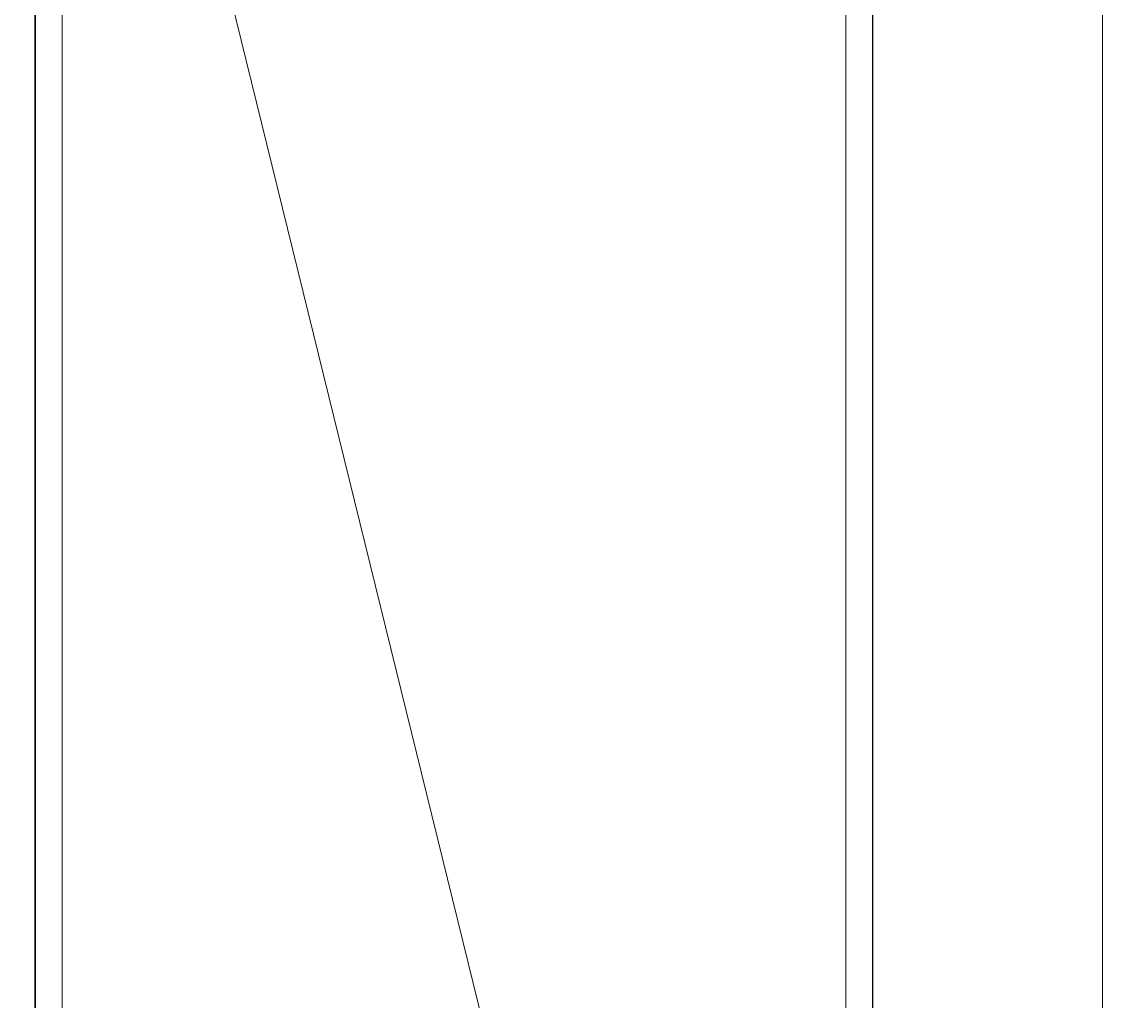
# Model space of a CAD drawing. Header units: millimetres. Extents: x 3546612 to 5615882, y 547008 to 3162891.
# Drawn here: x 5395575 to 5399575, y 2422662 to 2426290 of the extents above; entities that cross this region are included whole.
import ezdxf

# ---------------------------------------------------------------- set-up
doc = ezdxf.new("R2010")
doc.units = ezdxf.units.MM
doc.layers.add('XR-평면도$0$A-CNTL', color=9, linetype='Continuous', lineweight=15)
doc.layers.add('XR-평면도$0$A-ELEV-LIN3', color=9, linetype='Continuous', lineweight=18)
doc.layers.add('XR-평면도$0$Parking_화물', color=9, linetype='Continuous')

# ---------------------------------------------------------------- blocks, each defined once
blk = doc.blocks.new('XR-평면도$0$중심선(210216)')
at = {"layer": 'XR-평면도$0$A-CNTL', "ltscale": 300}
blk.add_lwpolyline([(77000, 206000), (77000, -10000)], dxfattribs=at)
blk = doc.blocks.new('XR-평면도$0$주차구획_1')
at = {"layer": 'XR-평면도$0$A-ELEV-LIN3'}
blk.add_line((-5900, 1450), (5900, -1450), dxfattribs=at)
blk.add_lwpolyline([(-5900, 1450), (5900, 1450), (5900, -1450), (-5900, -1450)], close=True, dxfattribs=at)
at = {"layer": 'XR-평면도$0$Parking_화물'}
blk.add_lwpolyline([(-6000, 1550), (6000, 1550), (6000, -1550), (-6000, -1550)], close=True, dxfattribs=at)
blk = doc.blocks.new('XR-평면도$0$화물주차구획_1F(210411)')
for p, xscale in [((12150544, 773313.4), -1.000000000000001), ((12150544, 770213.4), -1)]:
    blk.add_blockref('XR-평면도$0$주차구획_1', p, dxfattribs=dict(xscale=xscale))

msp = doc.modelspace()

# ---------------------------------------------------------------- block references
at = {"color": 2, "rotation": 270}
msp.add_blockref('XR-평면도$0$화물주차구획_1F(210411)', (4623861.7, 14573561.5), dxfattribs=at)
msp.add_blockref('XR-평면도$0$화물주차구획_1F(210411)', (4623861.7, 14573561.5), dxfattribs=at)
msp.add_blockref('XR-평면도$0$화물주차구획_1F(210411)', (4623861.7, 14573561.5), dxfattribs=at)
at = {"layer": 'XR-평면도$0$A-CNTL'}
msp.add_blockref('XR-평면도$0$중심선(210216)', (5322575, 2339367.6), dxfattribs=at)

doc.saveas('drawing.dxf')
